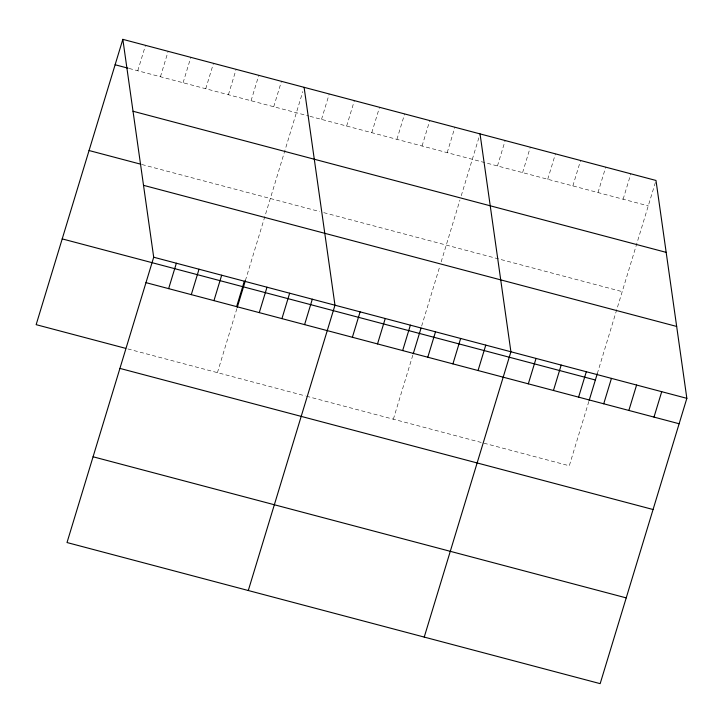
<?xml version="1.0" encoding="UTF-8"?>
<svg xmlns="http://www.w3.org/2000/svg" width="723" height="723" viewBox="0 0 723 723"><rect width="100%" height="100%" fill="white"/><g stroke="black" fill="none" stroke-linecap="round" stroke-linejoin="round"><path stroke-width="0.54" stroke-dasharray="3.62 2.71" d="M137.777 70.755L145.495 45.341M160.434 76.755L168.152 51.342M183.091 82.747L190.809 57.343M205.748 88.748L213.466 63.335M228.405 94.74L236.132 69.336M251.071 100.741L258.789 75.328M273.728 106.742L281.446 81.328M217.424 372.634L236.963 308.314M245.395 280.56L302.82 91.559M321.518 119.385L329.236 93.981M346.651 126.037L354.369 100.633M371.785 132.689L379.512 107.284M396.918 139.34L404.645 113.936M422.06 146.001L429.778 120.587M447.194 152.652L454.912 127.239M393.357 419.204L412.905 354.876M421.654 326.073L439.557 267.158M441.157 261.898L459.945 200.045M461.247 195.752L479.72 134.948M497.46 165.956L505.178 140.542M522.593 172.607L530.311 147.194M547.727 179.259L555.445 153.845M572.86 185.91L580.578 160.506M597.993 192.562L605.711 167.158M623.127 199.214L630.854 173.809M588.847 401.446L569.299 465.775L482.377 442.765M597.279 373.692L655.987 180.461M129.146 68.468L308.956 116.06M309.995 116.34L648.26 205.865M141.925 164.519L319.548 211.532M323.741 212.643L622.205 291.64M127.863 348.938L305.386 395.924M306.435 396.195L481.328 442.485"/><path stroke-width="1.08" d="M122.838 39.349L153.701 257.225L67.013 542.539L600.162 683.651L686.85 398.337L655.987 180.461L122.838 39.349L36.15 324.663L125.703 348.359M168.64 288.64L176.358 263.226M191.297 294.632L199.015 269.227M213.954 300.632L221.681 275.219M236.62 306.624L244.338 281.22M237.289 307.239L245.395 280.56M259.277 312.625L266.995 287.212M281.934 318.626L289.652 293.213M304.591 324.618L312.309 299.214M248.287 590.519L334.975 305.205L304.103 87.329M352.381 337.27L360.108 311.857M377.523 343.922L385.242 318.509M402.657 350.574L410.375 325.16M413.231 353.809L421.021 328.179M427.79 357.225L435.508 331.821M452.923 363.877L460.641 338.472M478.057 370.528L485.775 345.124M424.229 637.09L510.908 351.776L480.045 133.891M528.323 383.832L536.041 358.427M553.457 390.483L561.184 365.079M578.59 397.144L586.317 371.73M589.173 400.37L597.279 373.692M603.723 403.796L611.45 378.382M628.865 410.447L636.583 385.034M653.999 417.099L661.717 391.685M115.111 64.754L128.061 68.188M133.023 111.252L666.172 252.363M89.056 150.529L140.849 164.229M143.516 185.332L676.665 326.444M153.701 257.225L686.85 398.337M62.205 238.888L595.354 380M145.983 282.639L679.132 423.75M119.919 368.405L653.068 509.516M93.077 456.773L626.226 597.885"/></g></svg>
